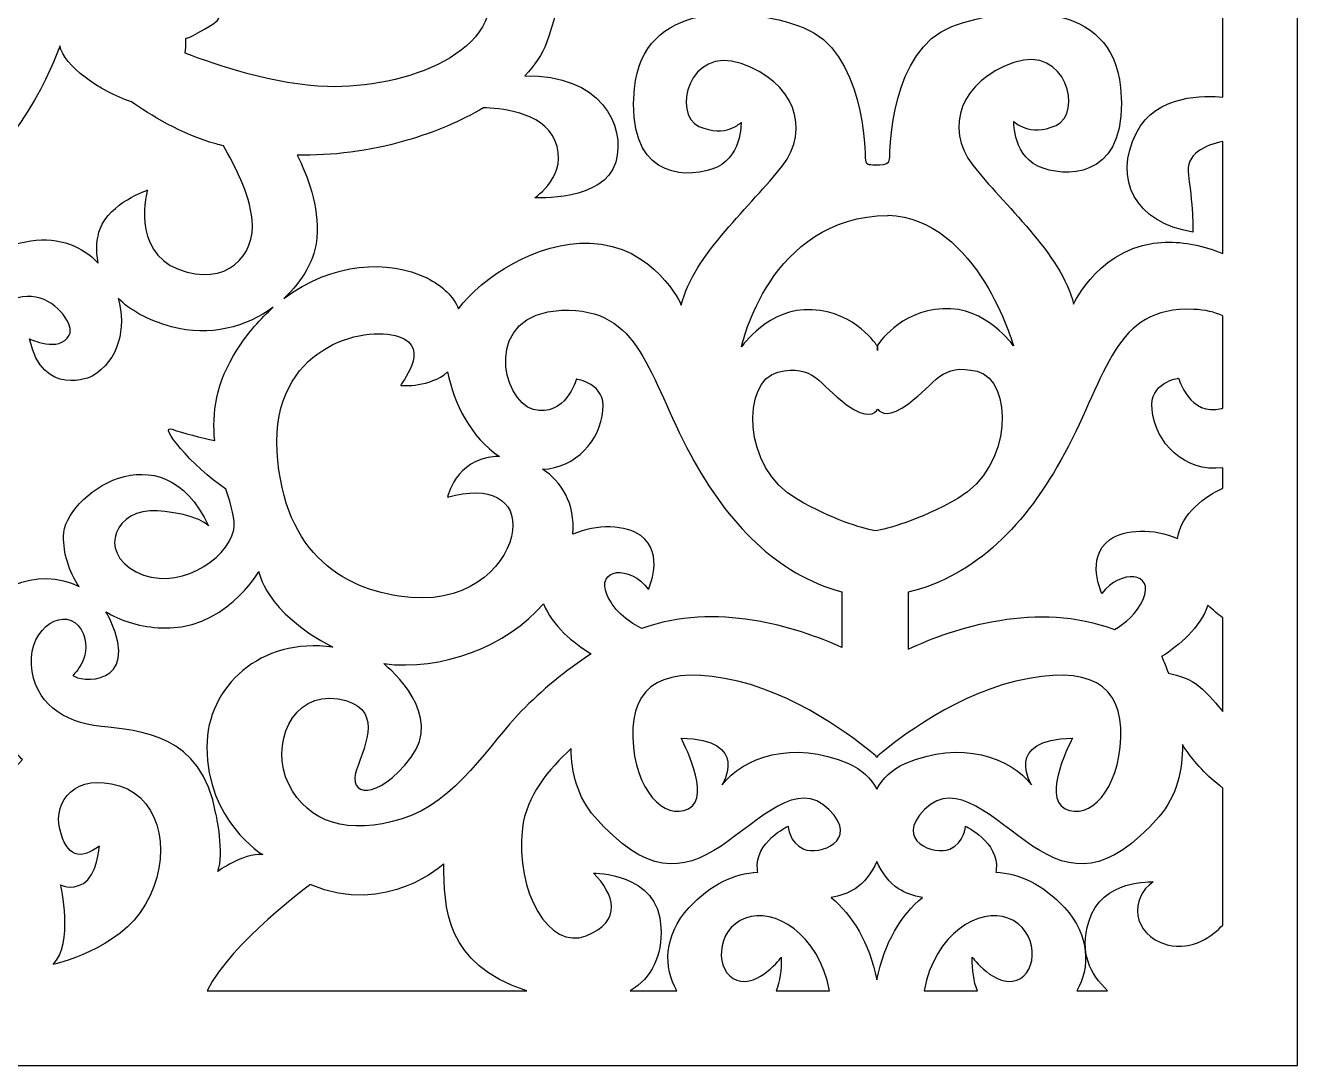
# Model space of a CAD drawing. Header units: centimetres. Extents: x -21.96 to -17.18, y -0.78 to 9.
# Drawn here: x -19.08 to -17.18, y -0.776 to 0.776 of the extents above; entities that cross this region are included whole.
import ezdxf

# ---------------------------------------------------------------- set-up
doc = ezdxf.new("R2010")
doc.units = ezdxf.units.CM
doc.header["$MEASUREMENT"] = 0
doc.layers.add('layer 1', color=7, linetype='Continuous')

msp = doc.modelspace()

# ---------------------------------------------------------------- linework, layer by layer
at = {"layer": 'layer 1', "color": 250}
for points, knots in [([(-21.95627, 9.00077), (-21.95627, 9.00077), (-17.17957, 9.00077), (-17.17957, 9.00077), (-17.17957, 9.00077), (-17.17957, 9.00077), (-17.17957, -0.7761), (-17.17957, -0.7761), (-17.17957, -0.7761), (-17.17957, -0.7761), (-21.95627, -0.7761), (-21.95627, -0.7761), (-21.95627, -0.7761), (-21.95627, -0.7761), (-21.95627, 9.00077), (-21.95627, 9.00077)], [0, 0, 0, 0, 0.2, 0.2, 0.2, 0.2, 0.4, 0.4, 0.4, 0.4, 0.6, 0.6, 0.6, 0.6, 1, 1, 1, 1]), ([(-17.2913, 0.8923), (-17.2913, 0.8923), (-17.2913, 0.66956), (-17.2913, 0.66956), (-17.2913, 0.66956), (-17.31628, 0.67205), (-17.39076, 0.67419), (-17.42011, 0.61633), (-17.42011, 0.61633), (-17.45559, 0.54629), (-17.42173, 0.48176), (-17.33621, 0.46803), (-17.33621, 0.46803), (-17.33621, 0.46803), (-17.3346, 0.49824), (-17.34266, 0.55315), (-17.34266, 0.55315), (-17.34734, 0.58498), (-17.31736, 0.59792), (-17.2913, 0.60316), (-17.2913, 0.60316), (-17.2913, 0.60316), (-17.2913, 0.43603), (-17.2913, 0.43603), (-17.2913, 0.43603), (-17.31871, 0.44713), (-17.34822, 0.45376), (-17.37742, 0.45286), (-17.37742, 0.45286), (-17.47371, 0.44989), (-17.51397, 0.36048), (-17.51397, 0.36048), (-17.51397, 0.36048), (-17.53147, 0.43498), (-17.62075, 0.51096), (-17.66452, 0.56759), (-17.66452, 0.56759), (-17.70828, 0.62421), (-17.68203, 0.69424), (-17.60325, 0.72105), (-17.60325, 0.72105), (-17.52446, 0.74788), (-17.49995, 0.64507), (-17.54022, 0.62719), (-17.54022, 0.62719), (-17.58049, 0.6093), (-17.60325, 0.63314), (-17.60325, 0.63314), (-17.60325, 0.63314), (-17.60325, 0.63314), (-17.605, 0.57802), (-17.55948, 0.56313), (-17.55948, 0.56313), (-17.51397, 0.54822), (-17.43168, 0.55418), (-17.44393, 0.68381), (-17.44393, 0.68381), (-17.45619, 0.81345), (-17.605, 0.80897), (-17.69604, 0.77469), (-17.69604, 0.77469), (-17.78707, 0.74042), (-17.78882, 0.58844), (-17.78882, 0.57654), (-17.78882, 0.57654), (-17.78882, 0.5646), (-17.81857, 0.56908), (-17.81857, 0.56908), (-17.81857, 0.56908), (-17.81857, 0.56908), (-17.81829, 0.56811), (-17.81829, 0.56811), (-17.81829, 0.56811), (-17.82225, 0.56929), (-17.82512, 0.57142), (-17.82512, 0.5751), (-17.82512, 0.5751), (-17.82512, 0.58701), (-17.82687, 0.739), (-17.9179, 0.77326), (-17.9179, 0.77326), (-18.00894, 0.80753), (-18.15774, 0.81202), (-18.16999, 0.68238), (-18.16999, 0.68238), (-18.18225, 0.55275), (-18.09997, 0.54679), (-18.05446, 0.56169), (-18.05446, 0.56169), (-18.00894, 0.57658), (-18.01069, 0.63173), (-18.01069, 0.63173), (-18.01069, 0.63173), (-18.01069, 0.63173), (-18.03344, 0.60788), (-18.0737, 0.62575), (-18.0737, 0.62575), (-18.11397, 0.64365), (-18.08946, 0.74646), (-18.01069, 0.71965), (-18.01069, 0.71965), (-17.9319, 0.69281), (-17.90565, 0.62278), (-17.94941, 0.56616), (-17.94941, 0.56616), (-17.99317, 0.50954), (-18.08246, 0.43355), (-18.09997, 0.35906), (-18.09997, 0.35906), (-18.09997, 0.35906), (-18.14024, 0.44845), (-18.23651, 0.45144), (-18.23651, 0.45144), (-18.31583, 0.45389), (-18.39753, 0.40073), (-18.43267, 0.3536), (-18.43267, 0.3536), (-18.44058, 0.37107), (-18.45544, 0.38746), (-18.48019, 0.3995), (-18.48019, 0.3995), (-18.53735, 0.42729), (-18.62127, 0.42348), (-18.69367, 0.36869), (-18.69367, 0.36869), (-18.66506, 0.39485), (-18.64664, 0.42821), (-18.64419, 0.45987), (-18.64419, 0.45987), (-18.64061, 0.50624), (-18.65871, 0.55302), (-18.67358, 0.58273), (-18.67358, 0.58273), (-18.62222, 0.58188), (-18.56702, 0.58837), (-18.51137, 0.60443), (-18.51137, 0.60443), (-18.46829, 0.61685), (-18.42859, 0.6337), (-18.39524, 0.65353), (-18.39524, 0.65353), (-18.37481, 0.65313), (-18.3071, 0.64847), (-18.28864, 0.60494), (-18.28864, 0.60494), (-18.2668, 0.55351), (-18.31886, 0.51921), (-18.31886, 0.51921), (-18.31886, 0.51921), (-18.31886, 0.51921), (-18.21477, 0.5135), (-18.19798, 0.57207), (-18.19798, 0.57207), (-18.18183, 0.62842), (-18.22157, 0.70323), (-18.33363, 0.70128), (-18.33363, 0.70128), (-18.3187, 0.71693), (-18.30762, 0.73346), (-18.3013, 0.75043), (-18.3013, 0.75043), (-18.27853, 0.81153), (-18.27503, 0.86815), (-18.27853, 0.92625), (-18.27853, 0.92625), (-18.28204, 0.98436), (-18.22601, 1.04842), (-18.18225, 1.01566), (-18.18225, 1.01566), (-18.13848, 0.98288), (-18.15949, 0.93818), (-18.23127, 0.92775), (-18.23127, 0.92775), (-18.23127, 0.92775), (-18.21552, 0.88453), (-18.16124, 0.88901), (-18.16124, 0.88901), (-18.14184, 0.8906), (-18.12673, 0.89639), (-18.11574, 0.90623), (-18.11574, 0.90623), (-18.11116, 0.89187), (-18.09189, 0.84868), (-18.02216, 0.82583), (-18.02216, 0.82583), (-17.94149, 0.79943), (-17.83237, 0.85373), (-17.80801, 0.97524), (-17.80801, 0.97524), (-17.78362, 0.85373), (-17.67453, 0.79943), (-17.59386, 0.82583), (-17.59386, 0.82583), (-17.52013, 0.84998), (-17.50286, 0.89687), (-17.49964, 0.9084), (-17.49964, 0.9084), (-17.47409, 0.8632), (-17.42564, 0.839), (-17.36526, 0.92378), (-17.36526, 0.92378), (-17.36526, 0.92378), (-17.39751, 0.90869), (-17.42655, 0.92789), (-17.42655, 0.92789), (-17.45559, 0.94714), (-17.44753, 1.03912), (-17.39751, 1.00892), (-17.39751, 1.00892), (-17.35279, 0.98191), (-17.30163, 0.90771), (-17.2913, 0.8923)], [0, 0, 0, 0, 0.0185185, 0.0185185, 0.0185185, 0.0185185, 0.037037, 0.037037, 0.037037, 0.037037, 0.0555556, 0.0555556, 0.0555556, 0.0555556, 0.0740741, 0.0740741, 0.0740741, 0.0740741, 0.0925926, 0.0925926, 0.0925926, 0.0925926, 0.1111111, 0.1111111, 0.1111111, 0.1111111, 0.1296296, 0.1296296, 0.1296296, 0.1296296, 0.1481481, 0.1481481, 0.1481481, 0.1481481, 0.1666667, 0.1666667, 0.1666667, 0.1666667, 0.1851852, 0.1851852, 0.1851852, 0.1851852, 0.2037037, 0.2037037, 0.2037037, 0.2037037, 0.2222222, 0.2222222, 0.2222222, 0.2222222, 0.2407407, 0.2407407, 0.2407407, 0.2407407, 0.2592593, 0.2592593, 0.2592593, 0.2592593, 0.2777778, 0.2777778, 0.2777778, 0.2777778, 0.2962963, 0.2962963, 0.2962963, 0.2962963, 0.3148148, 0.3148148, 0.3148148, 0.3148148, 0.3333333, 0.3333333, 0.3333333, 0.3333333, 0.3518519, 0.3518519, 0.3518519, 0.3518519, 0.3703704, 0.3703704, 0.3703704, 0.3703704, 0.3888889, 0.3888889, 0.3888889, 0.3888889, 0.4074074, 0.4074074, 0.4074074, 0.4074074, 0.4259259, 0.4259259, 0.4259259, 0.4259259, 0.4444444, 0.4444444, 0.4444444, 0.4444444, 0.462963, 0.462963, 0.462963, 0.462963, 0.4814815, 0.4814815, 0.4814815, 0.4814815, 0.5, 0.5, 0.5, 0.5, 0.5185185, 0.5185185, 0.5185185, 0.5185185, 0.537037, 0.537037, 0.537037, 0.537037, 0.5555556, 0.5555556, 0.5555556, 0.5555556, 0.5740741, 0.5740741, 0.5740741, 0.5740741, 0.5925926, 0.5925926, 0.5925926, 0.5925926, 0.6111111, 0.6111111, 0.6111111, 0.6111111, 0.6296296, 0.6296296, 0.6296296, 0.6296296, 0.6481481, 0.6481481, 0.6481481, 0.6481481, 0.6666667, 0.6666667, 0.6666667, 0.6666667, 0.6851852, 0.6851852, 0.6851852, 0.6851852, 0.7037037, 0.7037037, 0.7037037, 0.7037037, 0.7222222, 0.7222222, 0.7222222, 0.7222222, 0.7407407, 0.7407407, 0.7407407, 0.7407407, 0.7592593, 0.7592593, 0.7592593, 0.7592593, 0.7777778, 0.7777778, 0.7777778, 0.7777778, 0.7962963, 0.7962963, 0.7962963, 0.7962963, 0.8148148, 0.8148148, 0.8148148, 0.8148148, 0.8333333, 0.8333333, 0.8333333, 0.8333333, 0.8518519, 0.8518519, 0.8518519, 0.8518519, 0.8703704, 0.8703704, 0.8703704, 0.8703704, 0.8888889, 0.8888889, 0.8888889, 0.8888889, 0.9074074, 0.9074074, 0.9074074, 0.9074074, 0.9259259, 0.9259259, 0.9259259, 0.9259259, 0.9444444, 0.9444444, 0.9444444, 0.9444444, 0.962963, 0.962963, 0.962963, 0.962963, 1, 1, 1, 1]), ([(-18.69796, 0.91082), (-18.72257, 0.89555), (-18.75729, 0.89086), (-18.79773, 0.90766), (-18.79773, 0.90766), (-18.79773, 0.90766), (-18.76152, 0.80105), (-18.79961, 0.77817), (-18.79961, 0.77817), (-18.83769, 0.7553), (-18.83993, 0.7572), (-18.83993, 0.7572), (-18.83993, 0.7572), (-18.83993, 0.7572), (-18.83973, 0.74784), (-18.84084, 0.73481), (-18.84084, 0.73481), (-18.79479, 0.71707), (-18.70705, 0.6875), (-18.62841, 0.68511), (-18.62841, 0.68511), (-18.5155, 0.68169), (-18.35684, 0.73546), (-18.38912, 0.84759), (-18.38912, 0.84759), (-18.42138, 0.95973), (-18.57195, 0.95628), (-18.60555, 0.92653), (-18.60555, 0.92653), (-18.63917, 0.89679), (-18.61641, 0.82644), (-18.61641, 0.82644), (-18.61641, 0.82644), (-18.61641, 0.82644), (-18.68873, 0.84859), (-18.69796, 0.91082)], [0, 0, 0, 0, 0.1, 0.1, 0.1, 0.1, 0.2, 0.2, 0.2, 0.2, 0.3, 0.3, 0.3, 0.3, 0.4, 0.4, 0.4, 0.4, 0.5, 0.5, 0.5, 0.5, 0.6, 0.6, 0.6, 0.6, 0.7, 0.7, 0.7, 0.7, 0.8, 0.8, 0.8, 0.8, 1, 1, 1, 1]), ([(-19.50864, 0.44096), (-19.52145, 0.4556), (-19.55253, 0.49593), (-19.54575, 0.53629), (-19.54575, 0.53629), (-19.53727, 0.58683), (-19.42486, 0.61572), (-19.37607, 0.59406), (-19.37607, 0.59406), (-19.32728, 0.57239), (-19.35274, 0.51823), (-19.35274, 0.51823), (-19.35274, 0.51823), (-19.33069, 0.53198), (-19.32215, 0.54802), (-19.32167, 0.56435), (-19.32167, 0.56435), (-19.27433, 0.53698), (-19.22211, 0.52744), (-19.17603, 0.54935), (-19.17603, 0.54935), (-19.07968, 0.5951), (-19.02815, 0.74577), (-19.02815, 0.74577), (-19.02815, 0.74577), (-19.02283, 0.71704), (-18.96823, 0.67755), (-18.92126, 0.66241), (-18.92126, 0.66241), (-18.89449, 0.64361), (-18.84651, 0.61372), (-18.79489, 0.59947), (-18.79489, 0.59947), (-18.79115, 0.59845), (-18.78741, 0.59747), (-18.78358, 0.59653), (-18.78358, 0.59653), (-18.76835, 0.56922), (-18.7449, 0.52617), (-18.7408, 0.48622), (-18.7408, 0.48622), (-18.73536, 0.43346), (-18.77959, 0.38498), (-18.85109, 0.41241), (-18.85109, 0.41241), (-18.92259, 0.43981), (-18.8974, 0.53063), (-18.8974, 0.53063), (-18.8974, 0.53063), (-18.8974, 0.53063), (-18.95375, 0.51135), (-18.96797, 0.47298), (-18.96797, 0.47298), (-18.97298, 0.45949), (-18.97505, 0.44113), (-18.97078, 0.42168), (-18.97078, 0.42168), (-18.99395, 0.44606), (-19.02812, 0.46094), (-19.07129, 0.45493), (-19.07129, 0.45493), (-19.20067, 0.43687), (-19.21533, 0.32934), (-19.21533, 0.32934), (-19.21533, 0.32934), (-19.26295, 0.3995), (-19.39848, 0.47118), (-19.50652, 0.44158), (-19.50652, 0.44158), (-19.50724, 0.44138), (-19.50793, 0.44117), (-19.50864, 0.44096)], [0, 0, 0, 0, 0.0526316, 0.0526316, 0.0526316, 0.0526316, 0.1052632, 0.1052632, 0.1052632, 0.1052632, 0.1578947, 0.1578947, 0.1578947, 0.1578947, 0.2105263, 0.2105263, 0.2105263, 0.2105263, 0.2631579, 0.2631579, 0.2631579, 0.2631579, 0.3157895, 0.3157895, 0.3157895, 0.3157895, 0.3684211, 0.3684211, 0.3684211, 0.3684211, 0.4210526, 0.4210526, 0.4210526, 0.4210526, 0.4736842, 0.4736842, 0.4736842, 0.4736842, 0.5263158, 0.5263158, 0.5263158, 0.5263158, 0.5789474, 0.5789474, 0.5789474, 0.5789474, 0.6315789, 0.6315789, 0.6315789, 0.6315789, 0.6842105, 0.6842105, 0.6842105, 0.6842105, 0.7368421, 0.7368421, 0.7368421, 0.7368421, 0.7894737, 0.7894737, 0.7894737, 0.7894737, 0.8421053, 0.8421053, 0.8421053, 0.8421053, 0.8947368, 0.8947368, 0.8947368, 0.8947368, 1, 1, 1, 1]), ([(-17.80699, 0.29117), (-17.80699, 0.29117), (-17.80675, 0.29912), (-17.80675, 0.29912), (-17.80675, 0.29912), (-17.80675, 0.29912), (-17.77478, 0.34998), (-17.7095, 0.35352), (-17.7095, 0.35352), (-17.64421, 0.35707), (-17.60391, 0.29796), (-17.60391, 0.29796), (-17.60391, 0.29796), (-17.60391, 0.29796), (-17.65704, 0.48819), (-17.79121, 0.49298), (-17.79121, 0.49298), (-17.79121, 0.49298), (-17.79121, 0.49292), (-17.79121, 0.49292), (-17.79121, 0.49292), (-17.96946, 0.49041), (-18.01001, 0.29652), (-18.01001, 0.29652), (-18.01001, 0.29652), (-18.01001, 0.29652), (-17.96972, 0.35563), (-17.90443, 0.35209), (-17.90443, 0.35209), (-17.83913, 0.34854), (-17.8072, 0.2977), (-17.8072, 0.2977), (-17.8072, 0.2977), (-17.8072, 0.2977), (-17.80699, 0.29117), (-17.80699, 0.29117)], [0, 0, 0, 0, 0.1, 0.1, 0.1, 0.1, 0.2, 0.2, 0.2, 0.2, 0.3, 0.3, 0.3, 0.3, 0.4, 0.4, 0.4, 0.4, 0.5, 0.5, 0.5, 0.5, 0.6, 0.6, 0.6, 0.6, 0.7, 0.7, 0.7, 0.7, 0.8, 0.8, 0.8, 0.8, 1, 1, 1, 1]), ([(-18.94113, 0.36902), (-18.92375, 0.35181), (-18.89804, 0.33662), (-18.86123, 0.32663), (-18.86123, 0.32663), (-18.8038, 0.31103), (-18.74951, 0.32652), (-18.70957, 0.35568), (-18.70957, 0.35568), (-18.72867, 0.33876), (-18.74672, 0.31798), (-18.76295, 0.29296), (-18.76295, 0.29296), (-18.79544, 0.24291), (-18.80103, 0.19689), (-18.7968, 0.15678), (-18.7968, 0.15678), (-18.81645, 0.16108), (-18.84487, 0.16777), (-18.8602, 0.17356), (-18.8602, 0.17356), (-18.88321, 0.18229), (-18.83082, 0.11778), (-18.78009, 0.08446), (-18.78009, 0.08446), (-18.77218, 0.05912), (-18.76533, 0.03844), (-18.76848, 0.02341), (-18.76848, 0.02341), (-18.77823, -0.02271), (-18.85602, -0.06999), (-18.91438, -0.03925), (-18.91438, -0.03925), (-18.9727, -0.00851), (-18.94493, 0.05651), (-18.88242, 0.05178), (-18.88242, 0.05178), (-18.8199, 0.04704), (-18.80603, 0.02932), (-18.80603, 0.02932), (-18.80603, 0.02932), (-18.87547, 0.17947), (-19.02273, 0.07425), (-19.02273, 0.01394), (-19.02273, 0.01394), (-19.02273, -0.01136), (-19.01521, -0.03815), (-18.99918, -0.06123), (-18.99918, -0.06123), (-19.05947, -0.02977), (-19.14533, -0.06327), (-19.16263, -0.13114), (-19.16263, -0.13114), (-19.18539, -0.22054), (-19.08416, -0.31938), (-19.08416, -0.31938), (-19.08416, -0.31938), (-19.13659, -0.36973), (-19.11105, -0.45441), (-19.11105, -0.45441), (-19.11105, -0.45441), (-19.14734, -0.43153), (-19.19304, -0.4258), (-19.21321, -0.48186), (-19.21321, -0.48186), (-19.23338, -0.53793), (-19.18364, -0.56082), (-19.18364, -0.56082), (-19.18364, -0.56082), (-19.19304, -0.53221), (-19.17155, -0.50016), (-19.13928, -0.50474), (-19.13928, -0.50474), (-19.10701, -0.50931), (-19.07878, -0.56195), (-19.09895, -0.60545), (-19.09895, -0.60545), (-19.11912, -0.6489), (-19.19575, -0.64548), (-19.28448, -0.57912), (-19.28448, -0.57912), (-19.3732, -0.51276), (-19.40317, -0.38605), (-19.39217, -0.30502), (-19.39217, -0.30502), (-19.38767, -0.27175), (-19.37701, -0.24243), (-19.36597, -0.21941), (-19.36597, -0.21941), (-19.34105, -0.24337), (-19.30971, -0.25495), (-19.27495, -0.25495), (-19.27495, -0.25495), (-19.20774, -0.25495), (-19.16674, -0.18956), (-19.16674, -0.18956), (-19.16674, -0.18956), (-19.23674, -0.20221), (-19.28127, -0.17872), (-19.31097, -0.12458), (-19.31097, -0.12458), (-19.34067, -0.07042), (-19.30885, -0.01806), (-19.25583, 0.03069), (-19.25583, 0.03069), (-19.2028, 0.07943), (-19.17735, 0.24911), (-19.17735, 0.24911), (-19.17735, 0.24911), (-19.10736, 0.46032), (-18.99918, 0.34117), (-19.01403, 0.31409), (-19.01403, 0.31409), (-19.02888, 0.28703), (-19.0734, 0.30868), (-19.0734, 0.30868), (-19.0734, 0.30868), (-19.05433, 0.21843), (-18.98008, 0.25271), (-18.98008, 0.25271), (-18.98008, 0.25271), (-18.93984, 0.27611), (-18.9287, 0.32502), (-18.94113, 0.36902)], [0, 0, 0, 0, 0.03125, 0.03125, 0.03125, 0.03125, 0.0625, 0.0625, 0.0625, 0.0625, 0.09375, 0.09375, 0.09375, 0.09375, 0.125, 0.125, 0.125, 0.125, 0.15625, 0.15625, 0.15625, 0.15625, 0.1875, 0.1875, 0.1875, 0.1875, 0.21875, 0.21875, 0.21875, 0.21875, 0.25, 0.25, 0.25, 0.25, 0.28125, 0.28125, 0.28125, 0.28125, 0.3125, 0.3125, 0.3125, 0.3125, 0.34375, 0.34375, 0.34375, 0.34375, 0.375, 0.375, 0.375, 0.375, 0.40625, 0.40625, 0.40625, 0.40625, 0.4375, 0.4375, 0.4375, 0.4375, 0.46875, 0.46875, 0.46875, 0.46875, 0.5, 0.5, 0.5, 0.5, 0.53125, 0.53125, 0.53125, 0.53125, 0.5625, 0.5625, 0.5625, 0.5625, 0.59375, 0.59375, 0.59375, 0.59375, 0.625, 0.625, 0.625, 0.625, 0.65625, 0.65625, 0.65625, 0.65625, 0.6875, 0.6875, 0.6875, 0.6875, 0.71875, 0.71875, 0.71875, 0.71875, 0.75, 0.75, 0.75, 0.75, 0.78125, 0.78125, 0.78125, 0.78125, 0.8125, 0.8125, 0.8125, 0.8125, 0.84375, 0.84375, 0.84375, 0.84375, 0.875, 0.875, 0.875, 0.875, 0.90625, 0.90625, 0.90625, 0.90625, 0.9375, 0.9375, 0.9375, 0.9375, 1, 1, 1, 1]), ([(-18.30711, 0.11398), (-18.2791, 0.0954), (-18.25827, 0.06328), (-18.26178, 0.01687), (-18.26178, 0.01687), (-18.2267, 0.03271), (-18.18229, 0.03092), (-18.16044, 0.01489), (-18.16044, 0.01489), (-18.12397, -0.01188), (-18.14911, -0.0654), (-18.14911, -0.0654), (-18.14911, -0.0654), (-18.17679, -0.02795), (-18.22835, -0.03328), (-18.21075, -0.07397), (-18.21075, -0.07397), (-18.19957, -0.09978), (-18.17525, -0.11568), (-18.15895, -0.12386), (-18.15895, -0.12386), (-18.04836, -0.08359), (-17.92943, -0.12111), (-17.86011, -0.15207), (-17.86011, -0.15207), (-17.86011, -0.15207), (-17.86011, -0.06917), (-17.86011, -0.06917), (-17.86011, -0.06917), (-17.95787, -0.04238), (-18.02998, 0.03172), (-18.08644, 0.13607), (-18.08644, 0.13607), (-18.15053, 0.25453), (-18.15969, 0.35585), (-18.27874, 0.35117), (-18.27874, 0.35117), (-18.39776, 0.34649), (-18.36846, 0.21558), (-18.32086, 0.20309), (-18.32086, 0.20309), (-18.27324, 0.19064), (-18.25675, 0.24831), (-18.25675, 0.24831), (-18.25675, 0.24831), (-18.25675, 0.24831), (-18.21189, 0.24263), (-18.21709, 0.20171), (-18.21709, 0.20171), (-18.22098, 0.15695), (-18.25776, 0.1159), (-18.30711, 0.11398)], [0, 0, 0, 0, 0.0714286, 0.0714286, 0.0714286, 0.0714286, 0.1428571, 0.1428571, 0.1428571, 0.1428571, 0.2142857, 0.2142857, 0.2142857, 0.2142857, 0.2857143, 0.2857143, 0.2857143, 0.2857143, 0.3571429, 0.3571429, 0.3571429, 0.3571429, 0.4285714, 0.4285714, 0.4285714, 0.4285714, 0.5, 0.5, 0.5, 0.5, 0.5714286, 0.5714286, 0.5714286, 0.5714286, 0.6428571, 0.6428571, 0.6428571, 0.6428571, 0.7142857, 0.7142857, 0.7142857, 0.7142857, 0.7857143, 0.7857143, 0.7857143, 0.7857143, 0.8571429, 0.8571429, 0.8571429, 0.8571429, 1, 1, 1, 1]), ([(-17.2913, 0.34283), (-17.2913, 0.34283), (-17.2913, 0.20507), (-17.2913, 0.20507), (-17.2913, 0.20507), (-17.2919, 0.20487), (-17.29249, 0.20469), (-17.29309, 0.20453), (-17.29309, 0.20453), (-17.34069, 0.19207), (-17.35719, 0.24973), (-17.35719, 0.24973), (-17.35719, 0.24973), (-17.35719, 0.24973), (-17.40205, 0.24407), (-17.39685, 0.20314), (-17.39685, 0.20314), (-17.39255, 0.15379), (-17.34833, 0.10899), (-17.2913, 0.11613), (-17.2913, 0.11613), (-17.2913, 0.11613), (-17.2913, 0.08594), (-17.2913, 0.08594), (-17.2913, 0.08594), (-17.31676, 0.07346), (-17.35375, 0.04895), (-17.35867, 0.01039), (-17.35867, 0.01039), (-17.39381, 0.02642), (-17.43845, 0.02466), (-17.46039, 0.00856), (-17.46039, 0.00856), (-17.49686, -0.01819), (-17.47171, -0.07171), (-17.47171, -0.07171), (-17.47171, -0.07171), (-17.44403, -0.03425), (-17.39248, -0.0396), (-17.41009, -0.08027), (-17.41009, -0.08027), (-17.41937, -0.10171), (-17.43774, -0.11635), (-17.45305, -0.12533), (-17.45305, -0.12533), (-17.5677, -0.08154), (-17.69208, -0.12277), (-17.76131, -0.15453), (-17.76131, -0.15453), (-17.76131, -0.15453), (-17.76131, -0.06973), (-17.76131, -0.06973), (-17.76131, -0.06973), (-17.65973, -0.04469), (-17.58539, 0.03051), (-17.5275, 0.13752), (-17.5275, 0.13752), (-17.46339, 0.25596), (-17.45424, 0.35727), (-17.3352, 0.3526), (-17.3352, 0.3526), (-17.31738, 0.3519), (-17.30291, 0.34837), (-17.2913, 0.34283)], [0, 0, 0, 0, 0.0588235, 0.0588235, 0.0588235, 0.0588235, 0.1176471, 0.1176471, 0.1176471, 0.1176471, 0.1764706, 0.1764706, 0.1764706, 0.1764706, 0.2352941, 0.2352941, 0.2352941, 0.2352941, 0.2941176, 0.2941176, 0.2941176, 0.2941176, 0.3529412, 0.3529412, 0.3529412, 0.3529412, 0.4117647, 0.4117647, 0.4117647, 0.4117647, 0.4705882, 0.4705882, 0.4705882, 0.4705882, 0.5294118, 0.5294118, 0.5294118, 0.5294118, 0.5882353, 0.5882353, 0.5882353, 0.5882353, 0.6470588, 0.6470588, 0.6470588, 0.6470588, 0.7058824, 0.7058824, 0.7058824, 0.7058824, 0.7647059, 0.7647059, 0.7647059, 0.7647059, 0.8235294, 0.8235294, 0.8235294, 0.8235294, 0.8823529, 0.8823529, 0.8823529, 0.8823529, 1, 1, 1, 1]), ([(-18.44894, 0.2593), (-18.44897, 0.25928), (-18.449, 0.25924), (-18.44905, 0.2592), (-18.44905, 0.2592), (-18.47651, 0.23583), (-18.51498, 0.23896), (-18.51864, 0.23896), (-18.51864, 0.23896), (-18.52229, 0.23896), (-18.47103, 0.29507), (-18.52229, 0.3122), (-18.52229, 0.3122), (-18.57357, 0.32934), (-18.71275, 0.29663), (-18.70358, 0.14076), (-18.70358, 0.14076), (-18.69446, -0.01511), (-18.59921, -0.06966), (-18.50399, -0.07745), (-18.50399, -0.07745), (-18.40875, -0.08526), (-18.35748, -0.02289), (-18.35199, 0.0223), (-18.35199, 0.0223), (-18.3465, 0.06749), (-18.38495, 0.09088), (-18.44905, 0.07219), (-18.44905, 0.07219), (-18.44905, 0.07219), (-18.43805, 0.12828), (-18.37765, 0.13296), (-18.37765, 0.13296), (-18.37568, 0.13312), (-18.37369, 0.1332), (-18.37168, 0.13322), (-18.37168, 0.13322), (-18.41415, 0.16085), (-18.44004, 0.21297), (-18.44894, 0.2593)], [0, 0, 0, 0, 0.0909091, 0.0909091, 0.0909091, 0.0909091, 0.1818182, 0.1818182, 0.1818182, 0.1818182, 0.2727273, 0.2727273, 0.2727273, 0.2727273, 0.3636364, 0.3636364, 0.3636364, 0.3636364, 0.4545455, 0.4545455, 0.4545455, 0.4545455, 0.5454545, 0.5454545, 0.5454545, 0.5454545, 0.6363636, 0.6363636, 0.6363636, 0.6363636, 0.7272727, 0.7272727, 0.7272727, 0.7272727, 0.8181818, 0.8181818, 0.8181818, 0.8181818, 1, 1, 1, 1]), ([(-17.8107, 0.02192), (-17.79211, 0.0251), (-17.74806, 0.03574), (-17.68682, 0.07048), (-17.68682, 0.07048), (-17.60441, 0.11726), (-17.60391, 0.24711), (-17.65811, 0.2601), (-17.65811, 0.2601), (-17.71228, 0.27311), (-17.71924, 0.2424), (-17.7609, 0.21165), (-17.7609, 0.21165), (-17.78921, 0.19077), (-17.80148, 0.19715), (-17.80645, 0.2034), (-17.80645, 0.2034), (-17.81065, 0.19687), (-17.82254, 0.18773), (-17.85304, 0.21022), (-17.85304, 0.21022), (-17.89472, 0.24096), (-17.90166, 0.27169), (-17.95584, 0.25868), (-17.95584, 0.25868), (-18.01001, 0.24568), (-18.00953, 0.11582), (-17.92711, 0.06906), (-17.92711, 0.06906), (-17.87295, 0.03833), (-17.83222, 0.02647), (-17.8107, 0.02192)], [0, 0, 0, 0, 0.1111111, 0.1111111, 0.1111111, 0.1111111, 0.2222222, 0.2222222, 0.2222222, 0.2222222, 0.3333333, 0.3333333, 0.3333333, 0.3333333, 0.4444444, 0.4444444, 0.4444444, 0.4444444, 0.5555556, 0.5555556, 0.5555556, 0.5555556, 0.6666667, 0.6666667, 0.6666667, 0.6666667, 0.7777778, 0.7777778, 0.7777778, 0.7777778, 1, 1, 1, 1]), ([(-18.95952, -0.09864), (-18.95701, -0.10275), (-18.95466, -0.10713), (-18.95255, -0.11178), (-18.95255, -0.11178), (-18.90704, -0.2116), (-18.9998, -0.20415), (-19.00856, -0.19373), (-19.00856, -0.19373), (-19.00856, -0.19373), (-18.97518, -0.16247), (-18.99638, -0.12548), (-18.99638, -0.12548), (-19.01759, -0.08847), (-19.07486, -0.12096), (-19.07063, -0.17783), (-19.07063, -0.17783), (-19.06638, -0.23469), (-19.02397, -0.26358), (-18.96669, -0.26989), (-18.96669, -0.26989), (-18.90944, -0.27621), (-18.81599, -0.28014), (-18.79498, -0.40082), (-18.79498, -0.40082), (-18.79498, -0.40082), (-18.78167, -0.46012), (-18.79243, -0.48643), (-18.79243, -0.48643), (-18.79243, -0.48643), (-18.7548, -0.45897), (-18.72522, -0.46127), (-18.72522, -0.46127), (-18.72522, -0.46127), (-18.80857, -0.41131), (-18.80857, -0.30069), (-18.80857, -0.30069), (-18.80857, -0.21009), (-18.72826, -0.13654), (-18.6205, -0.15158), (-18.6205, -0.15158), (-18.72265, -0.09857), (-18.73106, -0.03849), (-18.73106, -0.03849), (-18.73106, -0.03849), (-18.73106, -0.03849), (-18.78235, -0.13044), (-18.88124, -0.12264), (-18.88124, -0.12264), (-18.91299, -0.12015), (-18.93892, -0.11138), (-18.95952, -0.09864)], [0, 0, 0, 0, 0.0714286, 0.0714286, 0.0714286, 0.0714286, 0.1428571, 0.1428571, 0.1428571, 0.1428571, 0.2142857, 0.2142857, 0.2142857, 0.2142857, 0.2857143, 0.2857143, 0.2857143, 0.2857143, 0.3571429, 0.3571429, 0.3571429, 0.3571429, 0.4285714, 0.4285714, 0.4285714, 0.4285714, 0.5, 0.5, 0.5, 0.5, 0.5714286, 0.5714286, 0.5714286, 0.5714286, 0.6428571, 0.6428571, 0.6428571, 0.6428571, 0.7142857, 0.7142857, 0.7142857, 0.7142857, 0.7857143, 0.7857143, 0.7857143, 0.7857143, 0.8571429, 0.8571429, 0.8571429, 0.8571429, 1, 1, 1, 1]), ([(-18.30579, -0.0867), (-18.36053, -0.1511), (-18.45845, -0.18732), (-18.54448, -0.17624), (-18.54448, -0.17624), (-18.5335, -0.18525), (-18.45517, -0.25299), (-18.50338, -0.3159), (-18.50338, -0.3159), (-18.55514, -0.38344), (-18.59883, -0.37365), (-18.58504, -0.33448), (-18.58504, -0.33448), (-18.57123, -0.29533), (-18.54363, -0.24052), (-18.61265, -0.22878), (-18.61265, -0.22878), (-18.68166, -0.21703), (-18.71501, -0.29827), (-18.68625, -0.35603), (-18.68625, -0.35603), (-18.6575, -0.41379), (-18.59738, -0.43281), (-18.51682, -0.40789), (-18.51682, -0.40789), (-18.43623, -0.38294), (-18.38495, -0.2941), (-18.33917, -0.24735), (-18.33917, -0.24735), (-18.30883, -0.21636), (-18.27208, -0.18608), (-18.23472, -0.16145), (-18.23472, -0.16145), (-18.26094, -0.14562), (-18.29277, -0.11986), (-18.30579, -0.0867)], [0, 0, 0, 0, 0.1, 0.1, 0.1, 0.1, 0.2, 0.2, 0.2, 0.2, 0.3, 0.3, 0.3, 0.3, 0.4, 0.4, 0.4, 0.4, 0.5, 0.5, 0.5, 0.5, 0.6, 0.6, 0.6, 0.6, 0.7, 0.7, 0.7, 0.7, 0.8, 0.8, 0.8, 0.8, 1, 1, 1, 1]), ([(-17.2913, -0.10784), (-17.2913, -0.10784), (-17.2913, -0.24762), (-17.2913, -0.24762), (-17.2913, -0.24762), (-17.29784, -0.23928), (-17.31154, -0.22277), (-17.32751, -0.20917), (-17.32751, -0.20917), (-17.33862, -0.19972), (-17.35686, -0.19401), (-17.37246, -0.19067), (-17.37246, -0.19067), (-17.37734, -0.17701), (-17.38145, -0.16791), (-17.38256, -0.16555), (-17.38256, -0.16555), (-17.35602, -0.14893), (-17.325, -0.12258), (-17.31359, -0.089), (-17.31359, -0.089), (-17.30566, -0.09665), (-17.29787, -0.10297), (-17.2913, -0.10784)], [0, 0, 0, 0, 0.1428571, 0.1428571, 0.1428571, 0.1428571, 0.2857143, 0.2857143, 0.2857143, 0.2857143, 0.4285714, 0.4285714, 0.4285714, 0.4285714, 0.5714286, 0.5714286, 0.5714286, 0.5714286, 0.7142857, 0.7142857, 0.7142857, 0.7142857, 1, 1, 1, 1]), ([(-17.80801, -0.36333), (-17.81672, -0.34753), (-17.83041, -0.3341), (-17.85026, -0.32538), (-17.85026, -0.32538), (-17.93361, -0.28872), (-18.00862, -0.31709), (-18.03917, -0.3573), (-18.03917, -0.3573), (-18.03917, -0.3573), (-17.99611, -0.28872), (-18.1003, -0.28755), (-18.1003, -0.28755), (-18.1003, -0.28755), (-18.05307, -0.37502), (-18.0892, -0.39275), (-18.0892, -0.39275), (-18.12531, -0.41049), (-18.16976, -0.36557), (-18.17255, -0.28636), (-18.17255, -0.28636), (-18.17532, -0.20714), (-18.12531, -0.17641), (-18.01556, -0.20243), (-18.01556, -0.20243), (-17.91429, -0.22643), (-17.82248, -0.30278), (-17.80891, -0.31442), (-17.80891, -0.31442), (-17.80891, -0.31442), (-17.80883, -0.3159), (-17.80883, -0.3159), (-17.80883, -0.3159), (-17.80883, -0.3159), (-17.80853, -0.31566), (-17.80801, -0.31519), (-17.80801, -0.31519), (-17.80747, -0.31566), (-17.8072, -0.3159), (-17.8072, -0.3159), (-17.8072, -0.3159), (-17.8072, -0.3159), (-17.80711, -0.31442), (-17.80711, -0.31442), (-17.80711, -0.31442), (-17.79358, -0.30281), (-17.70177, -0.22644), (-17.60046, -0.20243), (-17.60046, -0.20243), (-17.4907, -0.17641), (-17.4407, -0.20714), (-17.44347, -0.28636), (-17.44347, -0.28636), (-17.44625, -0.36557), (-17.4907, -0.41049), (-17.52683, -0.39275), (-17.52683, -0.39275), (-17.56295, -0.37502), (-17.51571, -0.28755), (-17.51571, -0.28755), (-17.51571, -0.28755), (-17.6199, -0.28872), (-17.57684, -0.3573), (-17.57684, -0.3573), (-17.57684, -0.3573), (-17.60741, -0.31709), (-17.68242, -0.28872), (-17.76576, -0.32538), (-17.76576, -0.32538), (-17.78561, -0.3341), (-17.7993, -0.34753), (-17.80801, -0.36333)], [0, 0, 0, 0, 0.0526316, 0.0526316, 0.0526316, 0.0526316, 0.1052632, 0.1052632, 0.1052632, 0.1052632, 0.1578947, 0.1578947, 0.1578947, 0.1578947, 0.2105263, 0.2105263, 0.2105263, 0.2105263, 0.2631579, 0.2631579, 0.2631579, 0.2631579, 0.3157895, 0.3157895, 0.3157895, 0.3157895, 0.3684211, 0.3684211, 0.3684211, 0.3684211, 0.4210526, 0.4210526, 0.4210526, 0.4210526, 0.4736842, 0.4736842, 0.4736842, 0.4736842, 0.5263158, 0.5263158, 0.5263158, 0.5263158, 0.5789474, 0.5789474, 0.5789474, 0.5789474, 0.6315789, 0.6315789, 0.6315789, 0.6315789, 0.6842105, 0.6842105, 0.6842105, 0.6842105, 0.7368421, 0.7368421, 0.7368421, 0.7368421, 0.7894737, 0.7894737, 0.7894737, 0.7894737, 0.8421053, 0.8421053, 0.8421053, 0.8421053, 0.8947368, 0.8947368, 0.8947368, 0.8947368, 1, 1, 1, 1]), ([(-18.10682, -0.66437), (-18.10682, -0.66437), (-18.17641, -0.66437), (-18.17641, -0.66437), (-18.17641, -0.66437), (-18.14377, -0.64587), (-18.12853, -0.61185), (-18.13039, -0.56996), (-18.13039, -0.56996), (-18.13405, -0.48736), (-18.23112, -0.48891), (-18.23112, -0.48891), (-18.23112, -0.48891), (-18.19998, -0.5201), (-18.18716, -0.56062), (-18.24211, -0.58244), (-18.24211, -0.58244), (-18.29703, -0.60426), (-18.34831, -0.51698), (-18.33733, -0.4219), (-18.33733, -0.4219), (-18.33189, -0.37478), (-18.29766, -0.33302), (-18.26448, -0.30287), (-18.26448, -0.30287), (-18.26405, -0.33869), (-18.25515, -0.37541), (-18.22927, -0.40476), (-18.22927, -0.40476), (-18.15237, -0.49205), (-18.09925, -0.48736), (-18.04065, -0.44841), (-18.04065, -0.44841), (-17.98205, -0.40944), (-17.92665, -0.34666), (-17.87942, -0.39394), (-17.87942, -0.39394), (-17.83221, -0.44124), (-17.89472, -0.46253), (-17.91693, -0.45305), (-17.91693, -0.45305), (-17.93918, -0.44361), (-17.94055, -0.41879), (-17.94055, -0.41879), (-17.94055, -0.41879), (-17.94055, -0.41879), (-17.99054, -0.44241), (-17.9864, -0.48381), (-17.9864, -0.48381), (-17.98627, -0.48503), (-17.98605, -0.4862), (-17.9858, -0.48738), (-17.9858, -0.48738), (-18.02055, -0.48945), (-18.05609, -0.50522), (-18.08843, -0.54044), (-18.08843, -0.54044), (-18.12674, -0.58216), (-18.12666, -0.63042), (-18.10682, -0.66437)], [0, 0, 0, 0, 0.0625, 0.0625, 0.0625, 0.0625, 0.125, 0.125, 0.125, 0.125, 0.1875, 0.1875, 0.1875, 0.1875, 0.25, 0.25, 0.25, 0.25, 0.3125, 0.3125, 0.3125, 0.3125, 0.375, 0.375, 0.375, 0.375, 0.4375, 0.4375, 0.4375, 0.4375, 0.5, 0.5, 0.5, 0.5, 0.5625, 0.5625, 0.5625, 0.5625, 0.625, 0.625, 0.625, 0.625, 0.6875, 0.6875, 0.6875, 0.6875, 0.75, 0.75, 0.75, 0.75, 0.8125, 0.8125, 0.8125, 0.8125, 0.875, 0.875, 0.875, 0.875, 1, 1, 1, 1]), ([(-17.2913, -0.36184), (-17.2913, -0.36184), (-17.2913, -0.56641), (-17.2913, -0.56641), (-17.2913, -0.56641), (-17.30536, -0.58129), (-17.33566, -0.60612), (-17.37422, -0.59569), (-17.37422, -0.59569), (-17.42798, -0.58114), (-17.43041, -0.52497), (-17.39501, -0.50209), (-17.39501, -0.50209), (-17.39501, -0.50209), (-17.47197, -0.4969), (-17.49152, -0.56137), (-17.49152, -0.56137), (-17.50548, -0.60741), (-17.48942, -0.63967), (-17.46323, -0.66437), (-17.46323, -0.66437), (-17.46323, -0.66437), (-17.50922, -0.66437), (-17.50922, -0.66437), (-17.50922, -0.66437), (-17.48938, -0.63042), (-17.48928, -0.58216), (-17.52758, -0.54044), (-17.52758, -0.54044), (-17.55992, -0.50522), (-17.59547, -0.48945), (-17.63023, -0.48738), (-17.63023, -0.48738), (-17.62996, -0.4862), (-17.62974, -0.48503), (-17.62962, -0.48381), (-17.62962, -0.48381), (-17.62545, -0.44241), (-17.67546, -0.41879), (-17.67546, -0.41879), (-17.67546, -0.41879), (-17.67546, -0.41879), (-17.67685, -0.44361), (-17.69907, -0.45305), (-17.69907, -0.45305), (-17.72132, -0.46253), (-17.78383, -0.44124), (-17.73658, -0.39394), (-17.73658, -0.39394), (-17.68937, -0.34666), (-17.63397, -0.40944), (-17.57536, -0.44841), (-17.57536, -0.44841), (-17.51677, -0.48736), (-17.46365, -0.49205), (-17.38672, -0.40476), (-17.38672, -0.40476), (-17.35947, -0.37382), (-17.35106, -0.33468), (-17.35154, -0.29704), (-17.35154, -0.29704), (-17.33684, -0.31938), (-17.31853, -0.34111), (-17.29615, -0.35791), (-17.29615, -0.35791), (-17.29446, -0.35918), (-17.29285, -0.36049), (-17.2913, -0.36184)], [0, 0, 0, 0, 0.0555556, 0.0555556, 0.0555556, 0.0555556, 0.1111111, 0.1111111, 0.1111111, 0.1111111, 0.1666667, 0.1666667, 0.1666667, 0.1666667, 0.2222222, 0.2222222, 0.2222222, 0.2222222, 0.2777778, 0.2777778, 0.2777778, 0.2777778, 0.3333333, 0.3333333, 0.3333333, 0.3333333, 0.3888889, 0.3888889, 0.3888889, 0.3888889, 0.4444444, 0.4444444, 0.4444444, 0.4444444, 0.5, 0.5, 0.5, 0.5, 0.5555556, 0.5555556, 0.5555556, 0.5555556, 0.6111111, 0.6111111, 0.6111111, 0.6111111, 0.6666667, 0.6666667, 0.6666667, 0.6666667, 0.7222222, 0.7222222, 0.7222222, 0.7222222, 0.7777778, 0.7777778, 0.7777778, 0.7777778, 0.8333333, 0.8333333, 0.8333333, 0.8333333, 0.8888889, 0.8888889, 0.8888889, 0.8888889, 1, 1, 1, 1]), ([(-19.02701, -0.50643), (-19.02701, -0.50643), (-19.0069, -0.59528), (-19.03833, -0.62526), (-19.03833, -0.62526), (-19.03833, -0.62526), (-18.93897, -0.60384), (-18.9, -0.53533), (-18.9, -0.53533), (-18.861, -0.46682), (-18.87357, -0.37904), (-18.93897, -0.35869), (-18.93897, -0.35869), (-19.00438, -0.33837), (-19.03833, -0.38118), (-19.02828, -0.42293), (-19.02828, -0.42293), (-19.01821, -0.46469), (-18.99809, -0.47002), (-18.96916, -0.44861), (-18.96916, -0.44861), (-18.96916, -0.44861), (-18.97294, -0.49357), (-18.99305, -0.50428), (-18.99305, -0.50428), (-19.01318, -0.51498), (-19.02701, -0.50643), (-19.02701, -0.50643)], [0, 0, 0, 0, 0.125, 0.125, 0.125, 0.125, 0.25, 0.25, 0.25, 0.25, 0.375, 0.375, 0.375, 0.375, 0.5, 0.5, 0.5, 0.5, 0.625, 0.625, 0.625, 0.625, 0.75, 0.75, 0.75, 0.75, 1, 1, 1, 1]), ([(-18.33085, -0.66437), (-18.33085, -0.66437), (-18.80824, -0.66437), (-18.80824, -0.66437), (-18.80824, -0.66437), (-18.77173, -0.59195), (-18.65415, -0.50608), (-18.65415, -0.50608), (-18.65415, -0.50608), (-18.53878, -0.55439), (-18.45454, -0.4749), (-18.45454, -0.4749), (-18.45454, -0.4749), (-18.45454, -0.53873), (-18.45323, -0.62542), (-18.33085, -0.66437)], [0, 0, 0, 0, 0.2, 0.2, 0.2, 0.2, 0.4, 0.4, 0.4, 0.4, 0.6, 0.6, 0.6, 0.6, 1, 1, 1, 1]), ([(-17.80801, -0.64824), (-17.81943, -0.59231), (-17.84445, -0.5513), (-17.87607, -0.52541), (-17.87607, -0.52541), (-17.86308, -0.523), (-17.85082, -0.51868), (-17.84053, -0.51218), (-17.84053, -0.51218), (-17.82741, -0.50389), (-17.81603, -0.48914), (-17.80801, -0.47132), (-17.80801, -0.47132), (-17.8, -0.48914), (-17.78859, -0.50389), (-17.7755, -0.51218), (-17.7755, -0.51218), (-17.76521, -0.51868), (-17.75296, -0.523), (-17.73996, -0.52541), (-17.73996, -0.52541), (-17.77157, -0.5513), (-17.79658, -0.59231), (-17.80801, -0.64824)], [0, 0, 0, 0, 0.1428571, 0.1428571, 0.1428571, 0.1428571, 0.2857143, 0.2857143, 0.2857143, 0.2857143, 0.4285714, 0.4285714, 0.4285714, 0.4285714, 0.5714286, 0.5714286, 0.5714286, 0.5714286, 0.7142857, 0.7142857, 0.7142857, 0.7142857, 1, 1, 1, 1]), ([(-17.8787, -0.66437), (-17.8787, -0.66437), (-17.95823, -0.66437), (-17.95823, -0.66437), (-17.95823, -0.66437), (-17.95273, -0.65047), (-17.95027, -0.63367), (-17.95067, -0.61454), (-17.95067, -0.61454), (-17.95067, -0.61454), (-17.98446, -0.65989), (-18.01697, -0.64884), (-18.01697, -0.64884), (-18.04945, -0.63777), (-18.05074, -0.57363), (-18.00397, -0.55593), (-18.00397, -0.55593), (-17.96193, -0.54002), (-17.89476, -0.57857), (-17.8787, -0.66437)], [0, 0, 0, 0, 0.1666667, 0.1666667, 0.1666667, 0.1666667, 0.3333333, 0.3333333, 0.3333333, 0.3333333, 0.5, 0.5, 0.5, 0.5, 0.6666667, 0.6666667, 0.6666667, 0.6666667, 1, 1, 1, 1]), ([(-17.6578, -0.66437), (-17.6578, -0.66437), (-17.73733, -0.66437), (-17.73733, -0.66437), (-17.73733, -0.66437), (-17.72127, -0.57857), (-17.65409, -0.54002), (-17.61207, -0.55593), (-17.61207, -0.55593), (-17.56528, -0.57363), (-17.56658, -0.63777), (-17.59905, -0.64884), (-17.59905, -0.64884), (-17.63155, -0.65989), (-17.66533, -0.61454), (-17.66533, -0.61454), (-17.66533, -0.61454), (-17.66574, -0.63367), (-17.66329, -0.65047), (-17.6578, -0.66437)], [0, 0, 0, 0, 0.1666667, 0.1666667, 0.1666667, 0.1666667, 0.3333333, 0.3333333, 0.3333333, 0.3333333, 0.5, 0.5, 0.5, 0.5, 0.6666667, 0.6666667, 0.6666667, 0.6666667, 1, 1, 1, 1])]:
    msp.add_open_spline(points, degree=3, knots=knots, dxfattribs=at)

doc.saveas('drawing.dxf')
